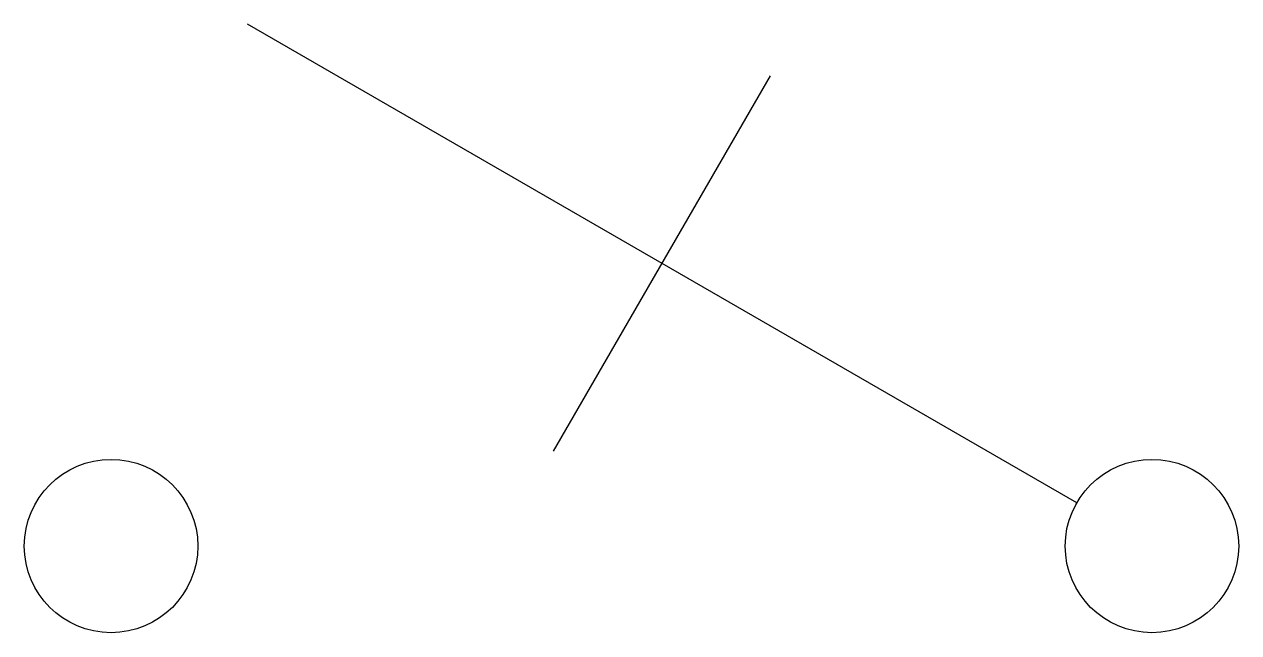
# Model space of a CAD drawing. Header units: millimetres. Extents: x -2932.931 to -2932.348, y 3749.637 to 3749.93.
import ezdxf

# ---------------------------------------------------------------- set-up
doc = ezdxf.new("R2010")
doc.units = ezdxf.units.MM
doc.header["$LTSCALE"] = 10
doc.layers.add('Ele_diagramas', color=2, linetype='Continuous')

msp = doc.modelspace()

# ---------------------------------------------------------------- linework, layer by layer
at = {"layer": 'Ele_diagramas', "color": 4}
msp.add_line((-2932.42577, 3749.69951), (-2932.8242, 3749.92954), dxfattribs=at)
at = {"layer": 'Ele_diagramas', "color": 3}
msp.add_line((-2932.67707, 3749.72431), (-2932.5729, 3749.90473), dxfattribs=at)
at = {"layer": 'Ele_diagramas', "color": 2}
for centre in [(-2932.88968, 3749.67867), (-2932.38968, 3749.67867)]:
    msp.add_circle(centre, 0.04167, dxfattribs=at)

doc.saveas('drawing.dxf')
